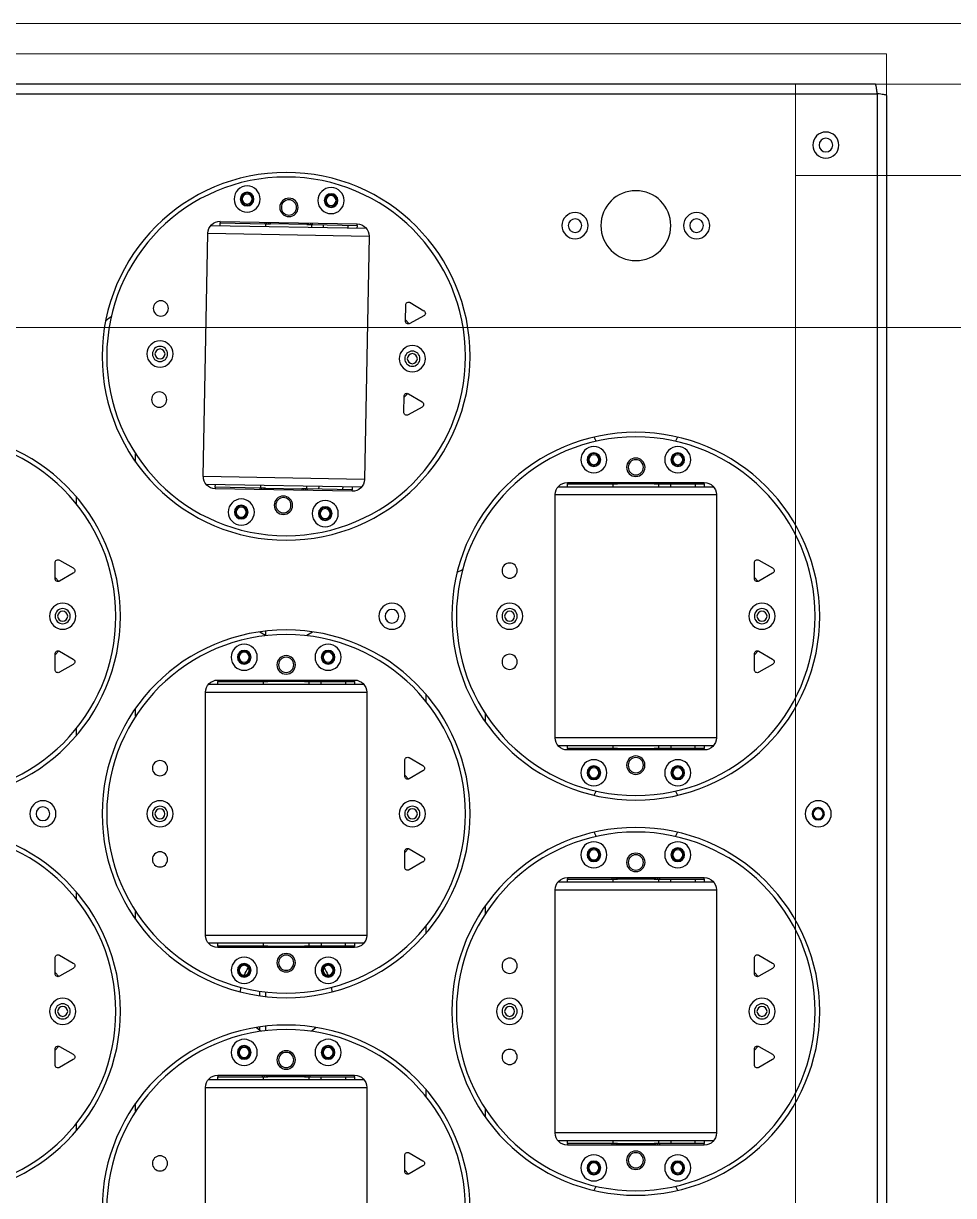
# Model space of a CAD drawing. Header units: millimetres. Extents: x 845401 to 948039, y 511594 to 550263.
# Drawn here: x 912720.2 to 913026.1, y 532206.1 to 532591.8 of the extents above; entities that cross this region are included whole.
import ezdxf

# ---------------------------------------------------------------- set-up
doc = ezdxf.new("R2010")
doc.units = ezdxf.units.MM
doc.layers.add('00', color=7, linetype='Continuous')
doc.layers.add('A-剖-0.10mm.......SECT-L01', color=255, linetype='Continuous', lineweight=18)
doc.layers.add('物流设备', color=7, linetype='Continuous', lineweight=5)

# ---------------------------------------------------------------- blocks, each defined once
blk = doc.blocks.new('*U100542')
at = {"color": 1}
blk.add_lwpolyline([(0, -630), (2831, -630), (2831, 630), (0, 630)], close=True, dxfattribs=at)
at = {"color": 4}
blk.add_lwpolyline([(0, -600), (2831, -600), (2831, 600), (0, 600)], close=True, dxfattribs=at)
for tag, p in [('设备编号', (485.24, 55.29)), ('设备高度', (489.75, -155.56))]:
    blk.add_attdef(tag, p, '', height=100)
at = {"flags": 1}
blk.add_attdef('设备类型', (16574.65, -37.08), '', height=100, dxfattribs=at)
blk = doc.blocks.new('1260包胶摆轮')
at = {"color": 7, "linetype": 'Continuous', "lineweight": 25}
for p, q in [((4843148.78, 877889.9), (4843148.78, 879143.7)), ((4843151.88, 877890.51), (4843151.88, 879143.09)), ((4842927.88, 878296.8), (4842927.88, 878216.8)), ((4842980.88, 878216.8), (4842980.88, 878296.8)), ((4842993.38, 878244.05), (4842994.64, 878245.36)), ((4842993.38, 878244.4), (4842993.38, 878239.2)), ((4842999.38, 878242.66), (4842994.88, 878245.26)), ((4842994.88, 878238.33), (4842999.38, 878240.93)), ((4843091.88, 878235.8), (4843046.88, 878235.8)), ((4843046.88, 878235.3), (4843046.88, 878235.8)), ((4843061.63, 878235.3), (4843046.88, 878235.3)), ((4843046.88, 878235.3), (4843046.88, 878234.3)), ((4843061.63, 878235.8), (4843061.63, 878235.3)), ((4843062.22, 878235.3), (4843061.63, 878235.3)), ((4843061.88, 878235.3), (4843061.88, 878234.3)), ((4843062.8, 878235.3), (4843062.22, 878235.3)), ((4843063.38, 878235.3), (4843062.8, 878235.3)), ((4843063.38, 878235.8), (4843063.38, 878235.3)), ((4843063.38, 878235.3), (4843075.38, 878235.3)), ((4843075.38, 878235.3), (4843075.38, 878235.8)), ((4843075.97, 878235.3), (4843075.38, 878235.3)), ((4843076.55, 878235.3), (4843075.97, 878235.3)), ((4843077.13, 878235.3), (4843076.55, 878235.3)), ((4843076.88, 878234.3), (4843076.88, 878235.3)), ((4843077.13, 878235.3), (4843077.13, 878235.8)), ((4843091.88, 878235.3), (4843077.13, 878235.3)), ((4843080.88, 878234.3), (4843080.88, 878235.3)), ((4843088.88, 878235.3), (4843088.88, 878234.3)), ((4843091.88, 878235.8), (4843091.88, 878235.3)), ((4843091.88, 878234.3), (4843091.88, 878235.3)), ((4842885.38, 878231.1), (4842885.38, 878228.74)), ((4843042.88, 878231.8), (4843042.88, 878151.8)), ((4843043.76, 878234.3), (4843095.01, 878234.3)), ((4843095.88, 878151.8), (4843095.88, 878231.8)), ((4842904.88, 878224.69), (4842904.88, 878222.01)), ((4843019.88, 878223.9), (4843019.88, 878226.58)), ((4843000.38, 878219.85), (4843000.38, 878217.5)), ((4842980.01, 878214.3), (4842928.76, 878214.3)), ((4842931.88, 878214.3), (4842931.88, 878213.3)), ((4842931.88, 878212.8), (4842931.88, 878213.3)), ((4842931.88, 878213.3), (4842946.63, 878213.3)), ((4842931.88, 878212.8), (4842976.88, 878212.8)), ((4842946.63, 878213.3), (4842946.63, 878212.8)), ((4842946.63, 878213.3), (4842947.22, 878213.3)), ((4842946.88, 878214.3), (4842946.88, 878213.3)), ((4842947.22, 878213.3), (4842947.8, 878213.3)), ((4842947.8, 878213.3), (4842948.38, 878213.3)), ((4842960.38, 878213.3), (4842948.38, 878213.3)), ((4842948.38, 878213.3), (4842948.38, 878212.8)), ((4842960.38, 878212.8), (4842960.38, 878213.3)), ((4842960.38, 878213.3), (4842960.97, 878213.3)), ((4842960.97, 878213.3), (4842961.55, 878213.3)), ((4842961.55, 878213.3), (4842962.13, 878213.3)), ((4842961.88, 878213.3), (4842961.88, 878214.3)), ((4842962.13, 878212.8), (4842962.13, 878213.3)), ((4842962.13, 878213.3), (4842976.88, 878213.3)), ((4842965.88, 878214.3), (4842965.88, 878213.3)), ((4842973.88, 878213.3), (4842973.88, 878214.3)), ((4842976.88, 878213.3), (4842976.88, 878214.3)), ((4842976.88, 878213.3), (4842976.88, 878212.8)), ((4842878.38, 878209.4), (4842878.38, 878204.2)), ((4842884.38, 878207.66), (4842879.88, 878210.26)), ((4843108.38, 878209.4), (4843108.38, 878204.2)), ((4843114.38, 878207.66), (4843109.88, 878210.26)), ((4842879.64, 878203.23), (4842878.38, 878204.54)), ((4842879.88, 878203.33), (4842884.38, 878205.93)), ((4843109.64, 878203.23), (4843108.38, 878204.54)), ((4843109.88, 878203.33), (4843114.38, 878205.93)), ((4842947.66, 878198.18), (4842947.66, 878196.67)), ((4842947.66, 878186.92), (4842947.66, 878185.41)), ((4842878.38, 878179.05), (4842879.64, 878180.36)), ((4842878.38, 878179.4), (4842878.38, 878174.2)), ((4842884.38, 878177.66), (4842879.88, 878180.26)), ((4843108.38, 878179.05), (4843109.64, 878180.36)), ((4843108.38, 878179.4), (4843108.38, 878174.2)), ((4843114.38, 878177.66), (4843109.88, 878180.26)), ((4842879.88, 878173.33), (4842884.38, 878175.93)), ((4843109.88, 878173.33), (4843114.38, 878175.93)), ((4842928.76, 878169.3), (4842980.01, 878169.3)), ((4842976.88, 878170.8), (4842931.88, 878170.8)), ((4842931.88, 878170.3), (4842931.88, 878170.8)), ((4842946.63, 878170.3), (4842931.88, 878170.3)), ((4842931.88, 878170.3), (4842931.88, 878169.3)), ((4842946.63, 878170.8), (4842946.63, 878170.3)), ((4842947.22, 878170.3), (4842946.63, 878170.3)), ((4842946.88, 878170.3), (4842946.88, 878169.3)), ((4842947.8, 878170.3), (4842947.22, 878170.3)), ((4842948.38, 878170.3), (4842947.8, 878170.3)), ((4842948.38, 878170.8), (4842948.38, 878170.3)), ((4842948.38, 878170.3), (4842960.38, 878170.3)), ((4842960.38, 878170.3), (4842960.38, 878170.8)), ((4842960.97, 878170.3), (4842960.38, 878170.3)), ((4842961.55, 878170.3), (4842960.97, 878170.3)), ((4842962.13, 878170.3), (4842961.55, 878170.3)), ((4842961.88, 878169.3), (4842961.88, 878170.3)), ((4842962.13, 878170.3), (4842962.13, 878170.8)), ((4842976.88, 878170.3), (4842962.13, 878170.3)), ((4842965.88, 878169.3), (4842965.88, 878170.3)), ((4842973.88, 878170.3), (4842973.88, 878169.3)), ((4842976.88, 878170.8), (4842976.88, 878170.3)), ((4842976.88, 878169.3), (4842976.88, 878170.3)), ((4842927.88, 878166.8), (4842927.88, 878086.8)), ((4842980.88, 878086.8), (4842980.88, 878166.8)), ((4843000.38, 878166.1), (4843000.38, 878163.74)), ((4842904.88, 878161.58), (4842904.88, 878158.9)), ((4843019.88, 878157.01), (4843019.88, 878159.69)), ((4842885.38, 878154.85), (4842885.38, 878152.5)), ((4843095.01, 878149.3), (4843043.76, 878149.3)), ((4843046.88, 878149.3), (4843046.88, 878148.3)), ((4843046.88, 878148.3), (4843061.63, 878148.3)), ((4843046.88, 878147.8), (4843046.88, 878148.3)), ((4843046.88, 878147.8), (4843091.88, 878147.8)), ((4843061.63, 878148.3), (4843061.63, 878147.8)), ((4843061.63, 878148.3), (4843062.22, 878148.3)), ((4843061.88, 878149.3), (4843061.88, 878148.3)), ((4843062.22, 878148.3), (4843062.8, 878148.3)), ((4843062.8, 878148.3), (4843063.38, 878148.3)), ((4843075.38, 878148.3), (4843063.38, 878148.3)), ((4843063.38, 878148.3), (4843063.38, 878147.8)), ((4843075.38, 878147.8), (4843075.38, 878148.3)), ((4843075.38, 878148.3), (4843075.97, 878148.3)), ((4843075.97, 878148.3), (4843076.55, 878148.3)), ((4843076.55, 878148.3), (4843077.13, 878148.3)), ((4843076.88, 878148.3), (4843076.88, 878149.3)), ((4843077.13, 878147.8), (4843077.13, 878148.3)), ((4843077.13, 878148.3), (4843091.88, 878148.3)), ((4843080.88, 878149.3), (4843080.88, 878148.3)), ((4843088.88, 878148.3), (4843088.88, 878149.3)), ((4843091.88, 878148.3), (4843091.88, 878149.3)), ((4843091.88, 878148.3), (4843091.88, 878147.8)), ((4842993.38, 878144.4), (4842993.38, 878139.2)), ((4842999.38, 878142.66), (4842994.88, 878145.26)), ((4842994.64, 878138.23), (4842993.38, 878139.54)), ((4842994.88, 878138.33), (4842999.38, 878140.93)), ((4842993.38, 878114.05), (4842994.64, 878115.36)), ((4842999.38, 878112.66), (4842994.88, 878115.26)), ((4842993.38, 878114.4), (4842993.38, 878109.2)), ((4842994.88, 878108.33), (4842999.38, 878110.93)), ((4843043.76, 878104.3), (4843095.01, 878104.3)), ((4843091.88, 878105.8), (4843046.88, 878105.8)), ((4843046.88, 878105.3), (4843046.88, 878105.8)), ((4843061.63, 878105.3), (4843046.88, 878105.3)), ((4843046.88, 878105.3), (4843046.88, 878104.3)), ((4843061.63, 878105.8), (4843061.63, 878105.3)), ((4843062.22, 878105.3), (4843061.63, 878105.3)), ((4843061.88, 878105.3), (4843061.88, 878104.3)), ((4843062.8, 878105.3), (4843062.22, 878105.3)), ((4843063.38, 878105.3), (4843062.8, 878105.3)), ((4843063.38, 878105.8), (4843063.38, 878105.3)), ((4843063.38, 878105.3), (4843075.38, 878105.3)), ((4843075.38, 878105.3), (4843075.38, 878105.8)), ((4843075.97, 878105.3), (4843075.38, 878105.3)), ((4843076.55, 878105.3), (4843075.97, 878105.3)), ((4843077.13, 878105.3), (4843076.55, 878105.3)), ((4843076.88, 878104.3), (4843076.88, 878105.3)), ((4843077.13, 878105.3), (4843077.13, 878105.8)), ((4843091.88, 878105.3), (4843077.13, 878105.3)), ((4843080.88, 878104.3), (4843080.88, 878105.3)), ((4843088.88, 878105.3), (4843088.88, 878104.3)), ((4843091.88, 878105.8), (4843091.88, 878105.3)), ((4843091.88, 878104.3), (4843091.88, 878105.3)), ((4842885.38, 878101.1), (4842885.38, 878098.74)), ((4843042.88, 878101.8), (4843042.88, 878021.8)), ((4843095.88, 878021.8), (4843095.88, 878101.8)), ((4843019.88, 878093.9), (4843019.88, 878096.58)), ((4842904.88, 878094.69), (4842904.88, 878092.01)), ((4843000.38, 878089.85), (4843000.38, 878087.5)), ((4842980.01, 878084.3), (4842928.76, 878084.3)), ((4842931.88, 878084.3), (4842931.88, 878083.3)), ((4842946.88, 878084.3), (4842946.88, 878083.3)), ((4842961.88, 878083.3), (4842961.88, 878084.3)), ((4842965.88, 878084.3), (4842965.88, 878083.3)), ((4842973.88, 878083.3), (4842973.88, 878084.3)), ((4842976.88, 878083.3), (4842976.88, 878084.3)), ((4842884.38, 878077.66), (4842879.88, 878080.26)), ((4842931.88, 878083.3), (4842946.63, 878083.3)), ((4842931.88, 878082.8), (4842931.88, 878083.3)), ((4842931.88, 878082.8), (4842976.88, 878082.8)), ((4842946.63, 878083.3), (4842946.63, 878082.8)), ((4842946.63, 878083.3), (4842947.22, 878083.3)), ((4842947.22, 878083.3), (4842947.8, 878083.3)), ((4842947.8, 878083.3), (4842948.38, 878083.3)), ((4842960.38, 878083.3), (4842948.38, 878083.3)), ((4842948.38, 878083.3), (4842948.38, 878082.8)), ((4842960.38, 878082.8), (4842960.38, 878083.3)), ((4842960.38, 878083.3), (4842960.97, 878083.3)), ((4842960.97, 878083.3), (4842961.55, 878083.3)), ((4842961.55, 878083.3), (4842962.13, 878083.3)), ((4842962.13, 878083.3), (4842976.88, 878083.3)), ((4842962.13, 878082.8), (4842962.13, 878083.3)), ((4842976.88, 878083.3), (4842976.88, 878082.8)), ((4843114.38, 878077.66), (4843109.88, 878080.26)), ((4842878.38, 878079.4), (4842878.38, 878074.2)), ((4843108.38, 878079.4), (4843108.38, 878074.2)), ((4842879.64, 878073.23), (4842878.38, 878074.54)), ((4842879.88, 878073.33), (4842884.38, 878075.93)), ((4843109.64, 878073.23), (4843108.38, 878074.54)), ((4843109.88, 878073.33), (4843114.38, 878075.93)), ((4842947.66, 878068.18), (4842947.66, 878066.67)), ((4842878.38, 878049.05), (4842879.64, 878050.36)), ((4842884.38, 878047.66), (4842879.88, 878050.26)), ((4843108.38, 878049.05), (4843109.64, 878050.36)), ((4843114.38, 878047.66), (4843109.88, 878050.26)), ((4842878.38, 878049.4), (4842878.38, 878044.2)), ((4842879.88, 878043.33), (4842884.38, 878045.93)), ((4843108.38, 878049.4), (4843108.38, 878044.2)), ((4843109.88, 878043.33), (4843114.38, 878045.93)), ((4842885.38, 878024.85), (4842885.38, 878022.5)), ((4842927.97, 878018.31), (4842979.21, 878019.27)), ((4842976.06, 878020.71), (4842931.07, 878019.87)), ((4842931.07, 878019.37), (4842931.07, 878019.87)), ((4842945.82, 878019.65), (4842931.07, 878019.37)), ((4842931.07, 878019.37), (4842931.09, 878018.37)), ((4842945.81, 878020.15), (4842945.82, 878019.65)), ((4842946.41, 878019.66), (4842945.82, 878019.65)), ((4842946.07, 878019.65), (4842946.09, 878018.65)), ((4842946.99, 878019.67), (4842946.41, 878019.66)), ((4842947.57, 878019.68), (4842946.99, 878019.67)), ((4842947.56, 878020.18), (4842947.57, 878019.68)), ((4842947.57, 878019.68), (4842959.57, 878019.9)), ((4842959.57, 878019.9), (4842959.56, 878020.4)), ((4842960.16, 878019.91), (4842959.57, 878019.9)), ((4842960.73, 878019.92), (4842960.16, 878019.91)), ((4842961.32, 878019.94), (4842960.73, 878019.92)), ((4842961.09, 878018.93), (4842961.07, 878019.93)), ((4842961.32, 878019.94), (4842961.31, 878020.44)), ((4842976.07, 878020.21), (4842961.32, 878019.94)), ((4842965.09, 878019.01), (4842965.07, 878020.01)), ((4842973.07, 878020.15), (4842973.09, 878019.16)), ((4842976.06, 878020.71), (4842976.07, 878020.21)), ((4842976.09, 878019.21), (4842976.07, 878020.21)), ((4843095.01, 878019.3), (4843043.76, 878019.3)), ((4843046.88, 878019.3), (4843046.88, 878018.3)), ((4843061.88, 878019.3), (4843061.88, 878018.3)), ((4843076.88, 878018.3), (4843076.88, 878019.3)), ((4843080.88, 878019.3), (4843080.88, 878018.3)), ((4843088.88, 878018.3), (4843088.88, 878019.3)), ((4843091.88, 878018.3), (4843091.88, 878019.3)), ((4842927.14, 878015.8), (4842928.64, 877935.81)), ((4842981.63, 877936.8), (4842980.13, 878016.79)), ((4843046.88, 878018.3), (4843061.63, 878018.3)), ((4843046.88, 878017.8), (4843046.88, 878018.3)), ((4843046.88, 878017.8), (4843091.88, 878017.8)), ((4843061.63, 878018.3), (4843061.63, 878017.8)), ((4843061.63, 878018.3), (4843062.22, 878018.3)), ((4843062.22, 878018.3), (4843062.8, 878018.3)), ((4843062.8, 878018.3), (4843063.38, 878018.3)), ((4843075.38, 878018.3), (4843063.38, 878018.3)), ((4843063.38, 878018.3), (4843063.38, 878017.8)), ((4843075.38, 878017.8), (4843075.38, 878018.3)), ((4843075.38, 878018.3), (4843075.97, 878018.3)), ((4843075.97, 878018.3), (4843076.55, 878018.3)), ((4843076.55, 878018.3), (4843077.13, 878018.3)), ((4843077.13, 878018.3), (4843091.88, 878018.3)), ((4843077.13, 878017.8), (4843077.13, 878018.3)), ((4843091.88, 878018.3), (4843091.88, 878017.8)), ((4842904.88, 878011.08), (4842904.88, 878008.4)), ((4842999.08, 877993), (4842994.53, 877995.52)), ((4842993.05, 877994.62), (4842993.14, 877989.43)), ((4842994.41, 877988.48), (4842993.14, 877989.77)), ((4842994.66, 877988.59), (4842999.11, 877991.27)), ((4842993.61, 877964.29), (4842994.84, 877965.62)), ((4842993.61, 877964.63), (4842993.71, 877959.43)), ((4842999.64, 877963.01), (4842995.09, 877965.52)), ((4842995.22, 877958.59), (4842999.67, 877961.28)), ((4842980.8, 877934.28), (4842929.56, 877933.33)), ((4842962.69, 877932.95), (4842962.68, 877933.95)), ((4842966.68, 877934.02), (4842966.69, 877933.02)), ((4842974.69, 877933.17), (4842974.67, 877934.17)), ((4842977.69, 877933.23), (4842977.67, 877934.23)), ((4842932.68, 877933.39), (4842932.7, 877932.39)), ((4842932.7, 877932.39), (4842947.45, 877932.66)), ((4842932.71, 877931.89), (4842932.7, 877932.39)), ((4842932.71, 877931.89), (4842977.7, 877932.73)), ((4842947.45, 877932.66), (4842948.03, 877932.67)), ((4842947.45, 877932.66), (4842947.46, 877932.16)), ((4842947.68, 877933.67), (4842947.7, 877932.67)), ((4842948.03, 877932.67), (4842948.61, 877932.68)), ((4842948.61, 877932.68), (4842949.2, 877932.69)), ((4842961.2, 877932.92), (4842949.2, 877932.69)), ((4842949.2, 877932.69), (4842949.21, 877932.19)), ((4842961.2, 877932.92), (4842961.78, 877932.93)), ((4842961.2, 877932.42), (4842961.2, 877932.92)), ((4842961.78, 877932.93), (4842962.36, 877932.94)), ((4842962.36, 877932.94), (4842962.94, 877932.95)), ((4842962.94, 877932.95), (4842977.69, 877933.23)), ((4842962.95, 877932.45), (4842962.94, 877932.95)), ((4842977.69, 877933.23), (4842977.7, 877932.73)), ((4841954.98, 877889.9), (4843148.78, 877889.9)), ((4843148.18, 877886.8), (4841955.59, 877886.8))]:
    blk.add_line(p, q, dxfattribs=at)
at = {"color": 8, "linetype": 'Continuous', "lineweight": 25}
for p, q in [((4843062.22, 878235.8), (4843062.22, 878235.3)), ((4843062.8, 878235.3), (4843062.8, 878235.8)), ((4843075.97, 878235.8), (4843075.97, 878235.3)), ((4843076.55, 878235.3), (4843076.55, 878235.8)), ((4843095.88, 878231.8), (4843042.88, 878231.8)), ((4842927.88, 878216.8), (4842980.88, 878216.8)), ((4842947.22, 878213.3), (4842947.22, 878212.8)), ((4842947.8, 878212.8), (4842947.8, 878213.3)), ((4842960.97, 878213.3), (4842960.97, 878212.8)), ((4842961.55, 878212.8), (4842961.55, 878213.3)), ((4842945.66, 878196.93), (4842945.66, 878198)), ((4842945.66, 878185.15), (4842945.66, 878186.67)), ((4842947.22, 878170.8), (4842947.22, 878170.3)), ((4842947.8, 878170.3), (4842947.8, 878170.8)), ((4842960.97, 878170.8), (4842960.97, 878170.3)), ((4842961.55, 878170.3), (4842961.55, 878170.8)), ((4842980.88, 878166.8), (4842927.88, 878166.8)), ((4843042.88, 878151.8), (4843095.88, 878151.8)), ((4843062.22, 878148.3), (4843062.22, 878147.8)), ((4843062.8, 878147.8), (4843062.8, 878148.3)), ((4843075.97, 878148.3), (4843075.97, 878147.8)), ((4843076.55, 878147.8), (4843076.55, 878148.3)), ((4843062.22, 878105.8), (4843062.22, 878105.3)), ((4843062.8, 878105.3), (4843062.8, 878105.8)), ((4843075.97, 878105.8), (4843075.97, 878105.3)), ((4843076.55, 878105.3), (4843076.55, 878105.8)), ((4843095.88, 878101.8), (4843042.88, 878101.8)), ((4842927.88, 878086.8), (4842980.88, 878086.8)), ((4842947.22, 878083.3), (4842947.22, 878082.8)), ((4842947.8, 878082.8), (4842947.8, 878083.3)), ((4842960.97, 878083.3), (4842960.97, 878082.8)), ((4842961.55, 878082.8), (4842961.55, 878083.3)), ((4842945.66, 878066.93), (4842945.66, 878067)), ((4842946.4, 878020.16), (4842946.41, 878019.66)), ((4842946.99, 878019.67), (4842946.98, 878020.17)), ((4842960.15, 878020.41), (4842960.16, 878019.91)), ((4842960.73, 878019.92), (4842960.72, 878020.42)), ((4843042.88, 878021.8), (4843095.88, 878021.8)), ((4842980.13, 878016.79), (4842927.14, 878015.8)), ((4843062.22, 878018.3), (4843062.22, 878017.8)), ((4843062.8, 878017.8), (4843062.8, 878018.3)), ((4843075.97, 878018.3), (4843075.97, 878017.8)), ((4843076.55, 878017.8), (4843076.55, 878018.3)), ((4842928.64, 877935.81), (4842981.63, 877936.8)), ((4842948.03, 877932.67), (4842948.04, 877932.17)), ((4842948.62, 877932.18), (4842948.61, 877932.68)), ((4842961.78, 877932.93), (4842961.79, 877932.43)), ((4842962.37, 877932.44), (4842962.36, 877932.94))]:
    blk.add_line(p, q, dxfattribs=at)
at = {"color": 7, "linetype": 'Continuous', "lineweight": 25, "flags": 128}
for points in [[(4843055.67, 878250.72), (4843055.7, 878250.66), (4843056.37, 878249.34)], [(4843082.4, 878249.34), (4843083.07, 878250.66), (4843083.1, 878250.72)], [(4842946.2, 878198.37), (4842945.75, 878198.07), (4842944.53, 878197.11)], [(4842964.24, 878197.11), (4842963.01, 878198.07), (4842962.57, 878198.37)], [(4842939.39, 878185.41), (4842939.48, 878184.08), (4842939.51, 878183.89)], [(4842969.26, 878183.89), (4842969.28, 878184.08), (4842969.38, 878185.41)], [(4843056.37, 878134.25), (4843056.21, 878133.96), (4843055.67, 878132.87)], [(4843083.1, 878132.87), (4843082.56, 878133.96), (4843082.4, 878134.25)], [(4843055.67, 878120.72), (4843055.7, 878120.66), (4843056.37, 878119.34)], [(4843082.4, 878119.34), (4843083.07, 878120.66), (4843083.1, 878120.72)], [(4842947.62, 878068.19), (4842945.75, 878067.07), (4842945.58, 878066.94)], [(4842963.19, 878066.94), (4842963.01, 878067.07), (4842961.15, 878068.19)], [(4843010.64, 878047.33), (4843012.08, 878046.61), (4843012.41, 878046.45)], [(4843056.37, 878004.25), (4843056.21, 878003.96), (4843055.67, 878002.87)], [(4843083.1, 878002.87), (4843082.56, 878003.96), (4843082.4, 878004.25)], [(4842896.84, 877963.29), (4842896.18, 877963.72), (4842895.03, 877964.57)]]:
    blk.add_lwpolyline(points, dxfattribs=at)
at = {"color": 7, "linetype": 'Continuous', "lineweight": 25}
for centre, radius in [((4842954.38, 878256.8), 60.5), ((4842954.38, 878256.8), 59), ((4842839.38, 878191.8), 60.5), ((4842839.38, 878191.8), 59), ((4843069.38, 878191.8), 60.5), ((4843069.38, 878191.8), 59), ((4843055.58, 878243.3), 4.3), ((4843083.18, 878243.3), 4.3), ((4842912.88, 878241.8), 2.5), ((4843055.58, 878243.3), 2.25), ((4843055.58, 878243.3), 2.02), ((4843055.58, 878243.3), 1.65), ((4843069.38, 878240.8), 3.03), ((4843069.38, 878240.8), 2.5), ((4843083.18, 878243.3), 2.25), ((4843083.18, 878243.3), 2.02), ((4843083.18, 878243.3), 1.65), ((4842940.58, 878205.3), 4.3), ((4842940.58, 878205.3), 2.25), ((4842954.38, 878207.8), 3.03), ((4842954.38, 878207.8), 2.5), ((4842968.18, 878205.3), 4.3), ((4842968.18, 878205.3), 2.25), ((4843027.88, 878206.8), 2.5), ((4842940.58, 878205.3), 2.03), ((4842940.58, 878205.3), 1.65), ((4842968.18, 878205.3), 2.03), ((4842968.18, 878205.3), 1.65), ((4842880.88, 878191.8), 4.3), ((4843027.88, 878191.8), 4.3), ((4843110.88, 878191.8), 4.3), ((4842880.88, 878191.8), 2.5), ((4842880.88, 878191.8), 1.65), ((4843027.88, 878191.8), 2.5), ((4843027.88, 878191.8), 1.65), ((4843110.88, 878191.8), 2.5), ((4843110.88, 878191.8), 1.65), ((4842954.38, 878126.8), 60.5), ((4842954.38, 878126.8), 59), ((4842940.58, 878178.3), 4.3), ((4842940.58, 878178.3), 2.25), ((4842968.18, 878178.3), 4.3), ((4842968.18, 878178.3), 2.25), ((4842940.58, 878178.3), 2.02), ((4842940.58, 878178.3), 1.65), ((4842954.38, 878175.8), 3.03), ((4842954.38, 878175.8), 2.5), ((4842968.18, 878178.3), 2.02), ((4842968.18, 878178.3), 1.65), ((4843027.88, 878176.8), 2.5), ((4843069.38, 878142.8), 3.03), ((4842912.88, 878141.8), 2.5), ((4843055.58, 878140.3), 4.3), ((4843055.58, 878140.3), 2.25), ((4843055.58, 878140.3), 2.03), ((4843069.38, 878142.8), 2.5), ((4843083.18, 878140.3), 4.3), ((4843083.18, 878140.3), 2.25), ((4843083.18, 878140.3), 2.03), ((4843055.58, 878140.3), 1.65), ((4843083.18, 878140.3), 1.65), ((4842874.38, 878126.8), 4.3), ((4842912.88, 878126.8), 4.3), ((4842995.88, 878126.8), 4.3), ((4843129.38, 878126.8), 4.3), ((4842874.38, 878126.8), 2.25), ((4842912.88, 878126.8), 2.5), ((4842912.88, 878126.8), 1.65), ((4842995.88, 878126.8), 2.5), ((4842995.88, 878126.8), 1.65), ((4843129.38, 878126.8), 2.03), ((4843129.38, 878126.8), 1.65), ((4842839.38, 878061.8), 60.5), ((4842839.38, 878061.8), 59), ((4843069.38, 878061.8), 60.5), ((4843069.38, 878061.8), 59), ((4843055.58, 878113.3), 4.3), ((4843055.58, 878113.3), 2.25), ((4843055.58, 878113.3), 2.03), ((4843083.18, 878113.3), 4.3), ((4843083.18, 878113.3), 2.25), ((4843083.18, 878113.3), 2.03), ((4842912.88, 878111.8), 2.5), ((4843055.58, 878113.3), 1.65), ((4843069.38, 878110.8), 3.02), ((4843069.38, 878110.8), 2.5), ((4843083.18, 878113.3), 1.65), ((4842954.38, 878077.8), 3.03), ((4842954.38, 878077.8), 2.5), ((4842940.58, 878075.3), 4.3), ((4842940.58, 878075.3), 2.25), ((4842940.58, 878075.3), 2.03), ((4842940.58, 878075.3), 1.65), ((4842968.18, 878075.3), 4.3), ((4842968.18, 878075.3), 2.25), ((4842968.18, 878075.3), 2.03), ((4842968.18, 878075.3), 1.65), ((4843027.88, 878076.8), 2.5), ((4842880.88, 878061.8), 4.3), ((4842989.17, 878061.8), 4.3), ((4843027.88, 878061.8), 4.3), ((4843110.88, 878061.8), 4.3), ((4842880.88, 878061.8), 2.5), ((4842880.88, 878061.8), 1.65), ((4842989.17, 878061.8), 2.25), ((4843027.88, 878061.8), 2.5), ((4843027.88, 878061.8), 1.65), ((4843110.88, 878061.8), 2.5), ((4843110.88, 878061.8), 1.65), ((4843027.88, 878046.8), 2.5), ((4842954.38, 877976.3), 60.5), ((4842954.38, 877976.3), 59), ((4842939.62, 878027.53), 4.3), ((4842967.22, 878028.05), 4.3), ((4842967.22, 878028.05), 2.25), ((4842939.62, 878027.53), 2.25), ((4842939.62, 878027.53), 2.03), ((4842939.62, 878027.53), 1.65), ((4842953.47, 878025.29), 3.03), ((4842953.47, 878025.29), 2.5), ((4842967.22, 878028.05), 2.02), ((4842967.22, 878028.05), 1.65), ((4843069.38, 878012.8), 3.03), ((4843069.38, 878012.8), 2.5), ((4843055.58, 878010.3), 4.3), ((4843055.58, 878010.3), 2.25), ((4843055.58, 878010.3), 2.03), ((4843055.58, 878010.3), 1.65), ((4843083.18, 878010.3), 4.3), ((4843083.18, 878010.3), 2.25), ((4843083.18, 878010.3), 2.03), ((4843083.18, 878010.3), 1.65), ((4842912.61, 877990.52), 2.5), ((4842995.88, 877977.07), 4.3), ((4842912.89, 877975.52), 4.3), ((4842912.89, 877975.52), 2.5), ((4842912.89, 877975.52), 1.65), ((4842995.88, 877977.07), 2.5), ((4842995.88, 877977.07), 1.65), ((4842913.17, 877960.53), 2.5), ((4843069.38, 877933.3), 11.5), ((4843049.38, 877933.3), 4.3), ((4843089.38, 877933.3), 4.3), ((4843049.38, 877933.3), 2.25), ((4843089.38, 877933.3), 2.25), ((4842955.3, 877927.31), 3.02), ((4842941.55, 877924.55), 4.3), ((4842941.55, 877924.55), 2.25), ((4842941.55, 877924.55), 2.03), ((4842941.55, 877924.55), 1.65), ((4842955.3, 877927.31), 2.5), ((4842969.14, 877925.06), 4.3), ((4842969.14, 877925.06), 2.25), ((4842969.14, 877925.06), 2.03), ((4842969.14, 877925.06), 1.65), ((4843131.88, 877906.8), 4.3), ((4843131.88, 877906.8), 2.25)]:
    blk.add_circle(centre, radius, dxfattribs=at)
for centre, radius, start, end in [((4842994.38, 878244.4), 1, 60, 180), ((4842998.88, 878241.8), 1, 300, 60), ((4842994.38, 878239.2), 1, 180, 300), ((4843046.88, 878231.8), 4, 90, 180), ((4843091.88, 878231.8), 4, 0, 90), ((4842931.88, 878216.8), 4, 180, 270), ((4842976.88, 878216.8), 4, 270, 0), ((4842879.38, 878209.4), 1, 60, 180), ((4842883.88, 878206.8), 1, 300, 60), ((4843109.38, 878209.4), 1, 60, 180), ((4843113.88, 878206.8), 1, 300, 60), ((4842879.38, 878204.2), 1, 180, 300), ((4843109.38, 878204.2), 1, 180, 300), ((4842879.38, 878179.4), 1, 60, 180), ((4842883.88, 878176.8), 1, 300, 60), ((4842954.38, 878185.8), 15, 202.9547, 214.0916), ((4842954.38, 878185.8), 15, 325.9084, 337.0453), ((4843109.38, 878179.4), 1, 60, 180), ((4843113.88, 878176.8), 1, 300, 60), ((4842879.38, 878174.2), 1, 180, 300), ((4843109.38, 878174.2), 1, 180, 300), ((4842931.88, 878166.8), 4, 90, 180), ((4842976.88, 878166.8), 4, 0, 90), ((4843046.88, 878151.8), 4, 180, 270), ((4843091.88, 878151.8), 4, 270, 0), ((4842994.38, 878144.4), 1, 60, 180), ((4842998.88, 878141.8), 1, 300, 60), ((4842994.38, 878139.2), 1, 180, 300), ((4842994.38, 878114.4), 1, 60, 180), ((4842998.88, 878111.8), 1, 300, 60), ((4842994.38, 878109.2), 1, 180, 300), ((4843046.88, 878101.8), 4, 90, 180), ((4843091.88, 878101.8), 4, 0, 90), ((4842931.88, 878086.8), 4, 180, 270), ((4842976.88, 878086.8), 4, 270, 0), ((4842879.38, 878079.4), 1, 60, 180), ((4843109.38, 878079.4), 1, 60, 180), ((4842883.88, 878076.8), 1, 300, 60), ((4843113.88, 878076.8), 1, 300, 60), ((4842879.38, 878074.2), 1, 180, 300), ((4843109.38, 878074.2), 1, 180, 300), ((4842879.38, 878049.4), 1, 60, 180), ((4843109.38, 878049.4), 1, 60, 180), ((4842883.88, 878046.8), 1, 300, 60), ((4843113.88, 878046.8), 1, 300, 60), ((4842879.38, 878044.2), 1, 180, 300), ((4843109.38, 878044.2), 1, 180, 300), ((4842931.14, 878015.87), 4, 91.0706, 181.0706), ((4842976.13, 878016.71), 4, 1.0706, 91.0706), ((4843046.88, 878021.8), 4, 180, 270), ((4843091.88, 878021.8), 4, 270, 0), ((4842994.05, 877994.64), 1, 61.0706, 181.0706), ((4842998.6, 877992.13), 1, 301.0706, 61.0706), ((4842994.14, 877989.45), 1, 181.0706, 301.0706), ((4842994.61, 877964.65), 1, 61.0706, 181.0706), ((4842999.16, 877962.13), 1, 301.0706, 61.0706), ((4842994.71, 877959.45), 1, 181.0706, 301.0706), ((4842932.63, 877935.88), 4, 181.0706, 271.0706), ((4842977.63, 877936.73), 4, 271.0706, 1.0706)]:
    blk.add_arc(centre, radius, start, end, dxfattribs=at)
for points, knots in [([(4843148.78, 877889.9), (4843148.77, 877889.81), (4843148.75, 877889.64), (4843148.72, 877889.38), (4843148.69, 877889.12), (4843148.65, 877888.87), (4843148.62, 877888.62), (4843148.59, 877888.39), (4843148.55, 877888.16), (4843148.52, 877887.95), (4843148.48, 877887.69), (4843148.43, 877887.45), (4843148.39, 877887.26), (4843148.35, 877887.08), (4843148.3, 877886.95), (4843148.26, 877886.87), (4843148.23, 877886.83), (4843148.2, 877886.8), (4843148.18, 877886.8), (4843148.18, 877886.8)], [0, 0, 0, 0, 0.053166, 0.106702, 0.161402, 0.216504, 0.26967, 0.323206, 0.377906, 0.433008, 0.486171, 0.594304, 0.649403, 0.702566, 0.810698, 0.865797, 0.899124, 0.966213, 1, 1, 1, 1]), ([(4843151.88, 877890.51), (4843151.85, 877890.46), (4843151.78, 877890.37), (4843151.24, 877890.24), (4843150.44, 877890.11), (4843149.57, 877890), (4843149, 877889.93), (4843148.78, 877889.9)], [0, 0, 0, 0, 0.216378, 0.432755, 0.64912, 0.865484, 1, 1, 1, 1])]:
    blk.add_open_spline(points, degree=3, knots=knots, dxfattribs=at)
blk = doc.blocks.new('小盘摆轮加过渡板')
at = {"layer": 'A-剖-0.10mm.......SECT-L01', "color": 4}
for points in [[(735451.26, 342660.57), (734251.26, 342660.57), (734251.26, 341382.62), (735451.26, 341382.62)], [(735451.26, 342650.57), (734251.26, 342650.57), (734251.26, 341390.57), (735451.26, 341390.57)]]:
    blk.add_lwpolyline(points, close=True, dxfattribs=at)
at = {"layer": 'A-剖-0.10mm.......SECT-L01', "color": 1, "xscale": -1, "rotation": 180}
blk.add_blockref('1260包胶摆轮', (-4107700.62, 1220537.36), dxfattribs=at)
blk = doc.blocks.new('C线')
blk.add_blockref('小盘摆轮加过渡板', (259422.7, 128758.97, -144.38))
at = {"layer": '物流设备', "color": 0, "xscale": -1}
blk.add_blockref('*U100542', (997674.96, 470779.53, 25.38), dxfattribs=at)
blk = doc.blocks.new('BC线平台')
at = {"layer": 'A-剖-0.10mm.......SECT-L01', "color": 2, "elevation": 0.98}
blk.add_lwpolyline([(776874.46, 364450.44), (808174.13, 364450.46), (808174.13, 364550.46), (776874.46, 364550.44)], close=True, dxfattribs=at)

msp = doc.modelspace()

# ---------------------------------------------------------------- block references
at = {"layer": '00'}
for name, p in [('BC线平台', (120688.34, 168041.31, -0.98)), ('C线', (-81869.83, 61162.22))]:
    msp.add_blockref(name, p, dxfattribs=at)

doc.saveas('drawing.dxf')
